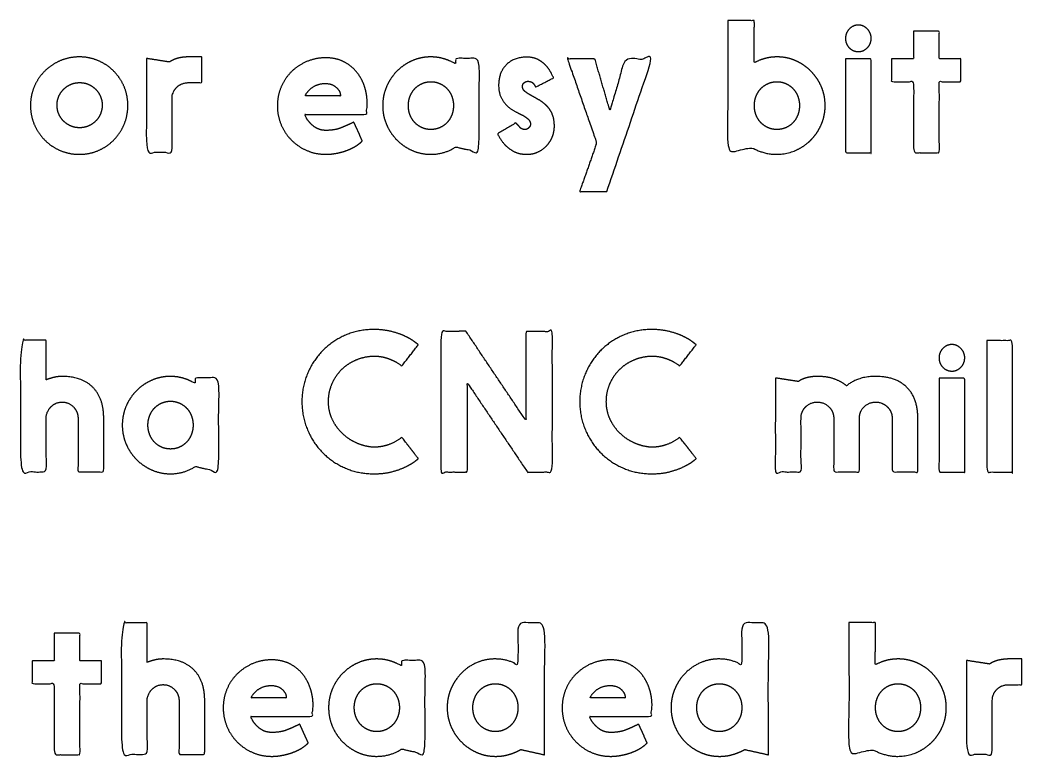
# Model space of a CAD drawing. Header units: millimetres. Extents: x 13 to 2477, y 20 to 1156.
# Drawn here: x 815.6 to 1098.7, y 944.9 to 1153 of the extents above; entities that cross this region are included whole.
import ezdxf

# ---------------------------------------------------------------- set-up
doc = ezdxf.new("R2010")
doc.units = ezdxf.units.MM
doc.header["$MEASUREMENT"] = 0
doc.layers.add('Work layer', color=254, linetype='Continuous', true_color=0xdddddd)

msp = doc.modelspace()

# ---------------------------------------------------------------- linework, layer by layer
at = {"layer": 'Work layer'}
for points, knots in [([(1015.6, 1152.85), (1019.35, 1152.85), (1023.1, 1152.85), (1023.08, 1146.89), (1023.05, 1140.93), (1024.47, 1141.71), (1026.09, 1142.15), (1027.72, 1142.6), (1029.56, 1142.6), (1032.34, 1142.6), (1034.81, 1141.51), (1037.27, 1140.41), (1039.11, 1138.55), (1040.95, 1136.68), (1042.03, 1134.18), (1043.1, 1131.67), (1043.1, 1128.85), (1043.1, 1126.02), (1042.01, 1123.52), (1040.93, 1121.01), (1039.07, 1119.15), (1037.21, 1117.28), (1034.71, 1116.19), (1032.22, 1115.1), (1029.41, 1115.1), (1027.34, 1115.1), (1025.53, 1115.66), (1023.72, 1116.22), (1022.29, 1117.02), (1018.95, 1116.27), (1015.6, 1115.52), (1015.6, 1134.19), (1015.6, 1152.85)], [0, 0, 0, 1, 1, 2, 2, 3, 3, 4, 4, 5, 5, 6, 6, 7, 7, 8, 8, 9, 9, 10, 10, 11, 11, 12, 12, 13, 13, 14, 14, 15, 15, 16, 16, 16]), ([(1048.85, 1147.88), (1048.85, 1149.35), (1049.91, 1150.48), (1050.97, 1151.6), (1052.51, 1151.6), (1053.93, 1151.6), (1055.02, 1150.48), (1056.1, 1149.35), (1056.1, 1147.88), (1056.1, 1146.29), (1055.02, 1145.19), (1053.93, 1144.1), (1052.51, 1144.1), (1050.97, 1144.1), (1049.91, 1145.19), (1048.85, 1146.29), (1048.85, 1147.88)], [0, 0, 0, 1, 1, 2, 2, 3, 3, 4, 4, 5, 5, 6, 6, 7, 7, 8, 8, 8]), ([(1068.1, 1149.85), (1071.73, 1149.85), (1075.35, 1149.85), (1075.35, 1145.97), (1075.35, 1142.1), (1078.4, 1142.1), (1081.45, 1142.1), (1081.45, 1138.85), (1081.45, 1135.6), (1078.4, 1135.6), (1075.35, 1135.6), (1075.35, 1125.58), (1075.35, 1115.56), (1071.73, 1115.56), (1068.1, 1115.56), (1068.1, 1125.58), (1068.1, 1135.6), (1064.98, 1135.6), (1061.85, 1135.6), (1061.85, 1138.85), (1061.85, 1142.1), (1064.98, 1142.1), (1068.1, 1142.1), (1068.1, 1145.97), (1068.1, 1149.85)], [0, 0, 0, 1, 1, 2, 2, 3, 3, 4, 4, 5, 5, 6, 6, 7, 7, 8, 8, 9, 9, 10, 10, 11, 11, 12, 12, 12]), ([(818.6, 1128.9), (818.6, 1131.73), (819.67, 1134.23), (820.74, 1136.74), (822.63, 1138.6), (824.52, 1140.47), (827.02, 1141.53), (829.53, 1142.6), (832.41, 1142.6), (835.23, 1142.6), (837.74, 1141.53), (840.24, 1140.47), (842.1, 1138.6), (843.97, 1136.74), (845.04, 1134.23), (846.1, 1131.73), (846.1, 1128.9), (846.1, 1126.02), (845.04, 1123.52), (843.97, 1121.01), (842.1, 1119.12), (840.24, 1117.23), (837.74, 1116.16), (835.23, 1115.1), (832.41, 1115.1), (829.53, 1115.1), (827.02, 1116.16), (824.52, 1117.23), (822.63, 1119.12), (820.74, 1121.01), (819.67, 1123.52), (818.6, 1126.02), (818.6, 1128.9)], [0, 0, 0, 1, 1, 2, 2, 3, 3, 4, 4, 5, 5, 6, 6, 7, 7, 8, 8, 9, 9, 10, 10, 11, 11, 12, 12, 13, 13, 14, 14, 15, 15, 16, 16, 16]), ([(851.35, 1142.17), (854.6, 1141.67), (857.86, 1141.16), (859.03, 1141.96), (860.43, 1142.28), (861.84, 1142.6), (863.22, 1142.6), (865.1, 1142.6), (866.98, 1142.6), (866.98, 1138.97), (866.98, 1135.34), (865.1, 1135.34), (863.22, 1135.34), (861.36, 1135.34), (860.03, 1134.14), (858.71, 1132.95), (858.6, 1131.09), (858.6, 1123.38), (858.6, 1115.67), (854.98, 1115.67), (851.35, 1115.67), (851.35, 1128.92), (851.35, 1142.17)], [0, 0, 0, 1, 1, 2, 2, 3, 3, 4, 4, 5, 5, 6, 6, 7, 7, 8, 8, 9, 9, 10, 10, 11, 11, 11]), ([(902.06, 1121.85), (904.56, 1121.85), (906.38, 1122.59), (908.21, 1123.33), (909.59, 1124.02), (909.78, 1124.1), (909.96, 1124.18), (911.15, 1121.53), (912.34, 1118.87), (911.39, 1117.91), (910.12, 1117.2), (908.85, 1116.48), (907.5, 1116.03), (906.15, 1115.57), (904.74, 1115.34), (903.34, 1115.1), (902.06, 1115.1), (899.2, 1115.1), (896.71, 1116.16), (894.22, 1117.22), (892.34, 1119.09), (890.46, 1120.97), (889.4, 1123.46), (888.34, 1125.95), (888.34, 1128.8), (888.34, 1131.61), (889.4, 1134.09), (890.46, 1136.58), (892.31, 1138.41), (894.17, 1140.23), (896.66, 1141.29), (899.15, 1142.35), (901.96, 1142.35), (905.03, 1142.35), (907.26, 1141.16), (909.49, 1139.97), (910.92, 1138.12), (912.34, 1136.27), (913.03, 1134.03), (913.72, 1131.79), (913.72, 1129.62), (913.72, 1127.93), (913.3, 1126.35), (904.82, 1126.35), (896.34, 1126.35), (896.18, 1126.35), (896.18, 1126.05), (896.92, 1124.37), (898.49, 1123.11), (900.05, 1121.85), (902.06, 1121.85)], [0, 0, 0, 1, 1, 2, 2, 3, 3, 4, 4, 5, 5, 6, 6, 7, 7, 8, 8, 9, 9, 10, 10, 11, 11, 12, 12, 13, 13, 14, 14, 15, 15, 16, 16, 17, 17, 18, 18, 19, 19, 20, 20, 21, 21, 22, 22, 23, 23, 24, 24, 25, 25, 25]), ([(918.1, 1128.85), (918.1, 1131.67), (919.18, 1134.18), (920.26, 1136.68), (922.09, 1138.55), (923.93, 1140.41), (926.4, 1141.51), (928.87, 1142.6), (931.65, 1142.6), (933.59, 1142.6), (935.38, 1142.08), (937.17, 1141.56), (938.69, 1140.61), (938.72, 1141.41), (938.74, 1142.2), (942.05, 1142.2), (945.35, 1142.2), (945.35, 1128.9), (945.35, 1115.6), (942.06, 1116.39), (938.76, 1117.19), (935.6, 1115.1), (931.7, 1115.1), (928.91, 1115.1), (926.43, 1116.19), (923.95, 1117.28), (922.11, 1119.15), (920.26, 1121.01), (919.18, 1123.52), (918.1, 1126.02), (918.1, 1128.85)], [0, 0, 0, 1, 1, 2, 2, 3, 3, 4, 4, 5, 5, 6, 6, 7, 7, 8, 8, 9, 9, 10, 10, 11, 11, 12, 12, 13, 13, 14, 14, 15, 15, 15]), ([(955.66, 1123.95), (956.36, 1123.37), (956.84, 1122.74), (957.33, 1122.1), (958.35, 1122.1), (958.83, 1122.1), (959.34, 1122.55), (959.85, 1123), (959.85, 1123.64), (959.85, 1124.54), (958.99, 1125.23), (958.13, 1125.91), (957.35, 1126.29), (957.03, 1126.39), (956.87, 1126.5), (956.12, 1126.87), (955.1, 1127.42), (954.08, 1127.98), (953.14, 1128.91), (952.2, 1129.84), (951.52, 1131.22), (950.85, 1132.59), (950.85, 1134.56), (950.85, 1138.21), (953.02, 1140.39), (955.19, 1142.56), (958.93, 1142.56), (961.04, 1142.5), (962.45, 1141.6), (963.86, 1140.7), (964.73, 1139.59), (965.7, 1138.27), (966.35, 1136.67), (963.81, 1135.38), (961.27, 1134.08), (960.99, 1134.82), (960.5, 1135.27), (960.01, 1135.72), (959.08, 1135.72), (958.59, 1135.72), (958.09, 1135.32), (957.6, 1134.93), (957.6, 1134.29), (957.6, 1133.44), (958.26, 1132.89), (958.91, 1132.33), (959.92, 1131.77), (960.93, 1131.22), (962.1, 1130.55), (963.27, 1129.89), (964.28, 1128.94), (965.29, 1127.98), (965.95, 1126.55), (966.6, 1125.12), (966.6, 1123.06), (966.6, 1121.4), (965.98, 1119.94), (965.36, 1118.49), (964.31, 1117.41), (963.26, 1116.34), (961.86, 1115.72), (960.46, 1115.1), (958.84, 1115.1), (956.53, 1115.1), (954.97, 1116.01), (953.4, 1116.93), (952.43, 1118), (951.3, 1119.3), (950.6, 1120.91), (953.13, 1122.43), (955.66, 1123.95)], [0, 0, 0, 1, 1, 2, 2, 3, 3, 4, 4, 5, 5, 6, 6, 7, 7, 8, 8, 9, 9, 10, 10, 11, 11, 12, 12, 13, 13, 14, 14, 15, 15, 16, 16, 17, 17, 18, 18, 19, 19, 20, 20, 21, 21, 22, 22, 23, 23, 24, 24, 25, 25, 26, 26, 27, 27, 28, 28, 29, 29, 30, 30, 31, 31, 32, 32, 33, 33, 34, 34, 35, 35, 35]), ([(981.42, 1104.6), (977.58, 1104.6), (973.74, 1104.6), (976.07, 1111.22), (978.4, 1117.85), (978.45, 1118.01), (978.45, 1118.33), (978.45, 1118.59), (978.4, 1118.75), (974.34, 1130.41), (970.29, 1142.07), (974.16, 1142.07), (978.03, 1142.07), (980.1, 1134.97), (982.17, 1127.87), (982.22, 1127.81), (982.22, 1127.76), (982.22, 1127.66), (982.27, 1127.66), (982.32, 1127.71), (982.38, 1127.76), (982.38, 1127.81), (982.43, 1127.87), (984.5, 1134.97), (986.56, 1142.07), (990.38, 1142.07), (994.2, 1142.07), (987.81, 1123.33), (981.42, 1104.6)], [0, 0, 0, 1, 1, 2, 2, 3, 3, 4, 4, 5, 5, 6, 6, 7, 7, 8, 8, 9, 9, 10, 10, 11, 11, 12, 12, 13, 13, 14, 14, 14]), ([(1048.85, 1142.1), (1052.48, 1142.1), (1056.1, 1142.1), (1056.1, 1128.82), (1056.1, 1115.54), (1052.48, 1115.54), (1048.85, 1115.54), (1048.85, 1128.82), (1048.85, 1142.1)], [0, 0, 0, 1, 1, 2, 2, 3, 3, 4, 4, 4]), ([(826.1, 1129), (826.1, 1127.63), (826.6, 1126.48), (827.1, 1125.32), (827.96, 1124.46), (828.83, 1123.59), (829.98, 1123.1), (831.14, 1122.6), (832.51, 1122.6), (833.82, 1122.6), (834.97, 1123.1), (836.13, 1123.59), (836.99, 1124.46), (837.86, 1125.32), (838.35, 1126.48), (838.85, 1127.63), (838.85, 1129), (838.85, 1130.31), (838.35, 1131.47), (837.86, 1132.62), (836.99, 1133.49), (836.13, 1134.35), (834.97, 1134.85), (833.82, 1135.35), (832.51, 1135.35), (831.14, 1135.35), (829.98, 1134.85), (828.83, 1134.35), (827.96, 1133.49), (827.1, 1132.62), (826.6, 1131.47), (826.1, 1130.31), (826.1, 1129)], [0, 0, 0, 1, 1, 2, 2, 3, 3, 4, 4, 5, 5, 6, 6, 7, 7, 8, 8, 9, 9, 10, 10, 11, 11, 12, 12, 13, 13, 14, 14, 15, 15, 16, 16, 16]), ([(901.9, 1135.1), (900.05, 1135.1), (898.59, 1134.22), (897.13, 1133.35), (896.34, 1131.91), (896.34, 1131.86), (896.31, 1131.83), (896.29, 1131.81), (896.29, 1131.75), (896.29, 1131.6), (896.5, 1131.6), (901.21, 1131.6), (905.93, 1131.6), (906.15, 1131.6), (906.15, 1131.7), (906.15, 1132.99), (904.95, 1134.04), (903.76, 1135.1), (901.9, 1135.1)], [0, 0, 0, 1, 1, 2, 2, 3, 3, 4, 4, 5, 5, 6, 6, 7, 7, 8, 8, 9, 9, 9]), ([(925.35, 1128.85), (925.35, 1127.43), (925.84, 1126.18), (926.34, 1124.93), (927.19, 1124.03), (928.05, 1123.13), (929.21, 1122.62), (930.38, 1122.1), (931.73, 1122.1), (933.08, 1122.1), (934.24, 1122.62), (935.41, 1123.13), (936.26, 1124.03), (937.12, 1124.93), (937.61, 1126.18), (938.1, 1127.43), (938.1, 1128.85), (938.1, 1130.26), (937.61, 1131.51), (937.12, 1132.77), (936.26, 1133.66), (935.41, 1134.56), (934.24, 1135.08), (933.08, 1135.6), (931.73, 1135.6), (930.38, 1135.6), (929.21, 1135.08), (928.05, 1134.56), (927.19, 1133.66), (926.34, 1132.77), (925.84, 1131.51), (925.35, 1130.26), (925.35, 1128.85)], [0, 0, 0, 1, 1, 2, 2, 3, 3, 4, 4, 5, 5, 6, 6, 7, 7, 8, 8, 9, 9, 10, 10, 11, 11, 12, 12, 13, 13, 14, 14, 15, 15, 16, 16, 16]), ([(1035.85, 1128.85), (1035.85, 1130.26), (1035.36, 1131.51), (1034.87, 1132.77), (1034.01, 1133.66), (1033.16, 1134.56), (1031.99, 1135.08), (1030.83, 1135.6), (1029.48, 1135.6), (1028.13, 1135.6), (1026.96, 1135.08), (1025.8, 1134.56), (1024.94, 1133.66), (1024.09, 1132.77), (1023.59, 1131.51), (1023.1, 1130.26), (1023.1, 1128.85), (1023.1, 1127.43), (1023.59, 1126.18), (1024.09, 1124.93), (1024.94, 1124.03), (1025.8, 1123.13), (1026.96, 1122.62), (1028.13, 1122.1), (1029.48, 1122.1), (1030.83, 1122.1), (1031.99, 1122.62), (1033.16, 1123.13), (1034.01, 1124.03), (1034.87, 1124.93), (1035.36, 1126.18), (1035.85, 1127.43), (1035.85, 1128.85)], [0, 0, 0, 1, 1, 2, 2, 3, 3, 4, 4, 5, 5, 6, 6, 7, 7, 8, 8, 9, 9, 10, 10, 11, 11, 12, 12, 13, 13, 14, 14, 15, 15, 16, 16, 16]), ([(915.5, 1058.12), (912.8, 1058.01), (910.47, 1056.99), (908.13, 1055.97), (906.44, 1054.25), (904.74, 1052.54), (903.76, 1050.23), (902.78, 1047.92), (902.78, 1045.24), (902.78, 1042.56), (903.84, 1040.28), (904.9, 1038), (906.68, 1036.28), (908.45, 1034.56), (910.76, 1033.55), (913.06, 1032.53), (915.5, 1032.37), (917.78, 1032.37), (919.82, 1033.11), (921.86, 1033.85), (923.5, 1035.17), (925.84, 1032.17), (928.17, 1029.17), (927.9, 1028.9), (926.98, 1028.22), (926.05, 1027.54), (924.46, 1026.78), (922.87, 1026.02), (920.64, 1025.44), (918.41, 1024.87), (915.5, 1024.87), (911.26, 1024.87), (907.58, 1026.46), (903.9, 1028.06), (901.16, 1030.82), (898.43, 1033.59), (896.86, 1037.29), (895.28, 1040.98), (895.28, 1045.24), (895.28, 1049.44), (896.86, 1053.17), (898.43, 1056.89), (901.16, 1059.66), (903.9, 1062.42), (907.58, 1064.02), (911.26, 1065.62), (915.5, 1065.62), (918.41, 1065.62), (920.64, 1065.04), (922.87, 1064.46), (924.46, 1063.7), (926.05, 1062.94), (926.98, 1062.23), (927.9, 1061.53), (928.17, 1061.31), (925.84, 1058.31), (923.5, 1055.31), (921.86, 1056.63), (919.82, 1057.37), (917.78, 1058.12), (915.5, 1058.12)], [0, 0, 0, 1, 1, 2, 2, 3, 3, 4, 4, 5, 5, 6, 6, 7, 7, 8, 8, 9, 9, 10, 10, 11, 11, 12, 12, 13, 13, 14, 14, 15, 15, 16, 16, 17, 17, 18, 18, 19, 19, 20, 20, 21, 21, 22, 22, 23, 23, 24, 24, 25, 25, 26, 26, 27, 27, 28, 28, 29, 29, 30, 30, 30]), ([(941.61, 1065.12), (950.07, 1052.53), (958.53, 1039.94), (958.53, 1043.01), (958.53, 1046.09), (958.53, 1055.57), (958.53, 1065.06), (962.28, 1065.06), (966.03, 1065.06), (966.03, 1045.21), (966.03, 1025.37), (962.52, 1025.37), (959, 1025.37), (950.52, 1037.95), (942.03, 1050.54), (942.03, 1047.47), (942.03, 1044.39), (942.03, 1034.88), (942.03, 1025.37), (938.28, 1025.37), (934.53, 1025.37), (934.53, 1045.21), (934.53, 1065.06), (938.07, 1065.09), (941.61, 1065.12)], [0, 0, 0, 1, 1, 2, 2, 3, 3, 4, 4, 5, 5, 6, 6, 7, 7, 8, 8, 9, 9, 10, 10, 11, 11, 12, 12, 12]), ([(994, 1058.12), (991.3, 1058.01), (988.97, 1056.99), (986.63, 1055.97), (984.94, 1054.25), (983.24, 1052.54), (982.26, 1050.23), (981.28, 1047.92), (981.28, 1045.24), (981.28, 1042.56), (982.34, 1040.28), (983.4, 1038), (985.18, 1036.28), (986.95, 1034.56), (989.26, 1033.55), (991.56, 1032.53), (994, 1032.37), (996.28, 1032.37), (998.32, 1033.11), (1000.36, 1033.85), (1002, 1035.17), (1004.34, 1032.17), (1006.67, 1029.17), (1006.4, 1028.9), (1005.48, 1028.22), (1004.55, 1027.54), (1002.96, 1026.78), (1001.37, 1026.02), (999.14, 1025.44), (996.91, 1024.87), (994, 1024.87), (989.76, 1024.87), (986.08, 1026.46), (982.4, 1028.06), (979.66, 1030.82), (976.93, 1033.59), (975.36, 1037.29), (973.78, 1040.98), (973.78, 1045.24), (973.78, 1049.44), (975.36, 1053.17), (976.93, 1056.89), (979.66, 1059.66), (982.4, 1062.42), (986.08, 1064.02), (989.76, 1065.62), (994, 1065.62), (996.91, 1065.62), (999.14, 1065.04), (1001.37, 1064.46), (1002.96, 1063.7), (1004.55, 1062.94), (1005.48, 1062.23), (1006.4, 1061.53), (1006.67, 1061.31), (1004.34, 1058.31), (1002, 1055.31), (1000.36, 1056.63), (998.32, 1057.37), (996.28, 1058.12), (994, 1058.12)], [0, 0, 0, 1, 1, 2, 2, 3, 3, 4, 4, 5, 5, 6, 6, 7, 7, 8, 8, 9, 9, 10, 10, 11, 11, 12, 12, 13, 13, 14, 14, 15, 15, 16, 16, 17, 17, 18, 18, 19, 19, 20, 20, 21, 21, 22, 22, 23, 23, 24, 24, 25, 25, 26, 26, 27, 27, 28, 28, 29, 29, 30, 30, 30]), ([(823.03, 1051.4), (824.08, 1051.83), (825.21, 1052.1), (826.34, 1052.37), (827.56, 1052.37), (833.13, 1052.37), (836.21, 1049.3), (839.28, 1046.24), (839.28, 1040.61), (839.28, 1033.01), (839.28, 1025.4), (835.66, 1025.4), (832.03, 1025.4), (832.03, 1032.95), (832.03, 1040.51), (832.03, 1042.41), (830.71, 1043.76), (829.4, 1045.12), (827.53, 1045.12), (825.67, 1045.12), (824.35, 1043.76), (823.03, 1042.41), (823.03, 1040.51), (823.03, 1032.95), (823.03, 1025.4), (819.41, 1025.4), (815.78, 1025.4), (815.78, 1043.99), (815.78, 1062.59), (819.41, 1062.59), (823.03, 1062.59), (823.03, 1057), (823.03, 1051.4)], [0, 0, 0, 1, 1, 2, 2, 3, 3, 4, 4, 5, 5, 6, 6, 7, 7, 8, 8, 9, 9, 10, 10, 11, 11, 12, 12, 13, 13, 14, 14, 15, 15, 16, 16, 16]), ([(1088.78, 1062.47), (1092.41, 1062.47), (1096.03, 1062.47), (1096.03, 1043.92), (1096.03, 1025.37), (1092.41, 1025.37), (1088.78, 1025.37), (1088.78, 1043.92), (1088.78, 1062.47)], [0, 0, 0, 1, 1, 2, 2, 3, 3, 4, 4, 4]), ([(1075.28, 1057.64), (1075.28, 1059.12), (1076.34, 1060.24), (1077.4, 1061.37), (1078.93, 1061.37), (1080.36, 1061.37), (1081.45, 1060.24), (1082.53, 1059.12), (1082.53, 1057.64), (1082.53, 1056.06), (1081.45, 1054.96), (1080.36, 1053.87), (1078.93, 1053.87), (1077.4, 1053.87), (1076.34, 1054.96), (1075.28, 1056.06), (1075.28, 1057.64)], [0, 0, 0, 1, 1, 2, 2, 3, 3, 4, 4, 5, 5, 6, 6, 7, 7, 8, 8, 8]), ([(844.53, 1038.62), (844.53, 1041.44), (845.61, 1043.95), (846.68, 1046.45), (848.52, 1048.32), (850.36, 1050.18), (852.83, 1051.27), (855.3, 1052.37), (858.08, 1052.37), (860.02, 1052.37), (861.81, 1051.84), (863.59, 1051.32), (865.12, 1050.38), (865.15, 1051.18), (865.17, 1051.97), (868.48, 1051.97), (871.78, 1051.97), (871.78, 1038.67), (871.78, 1025.37), (868.49, 1026.16), (865.19, 1026.96), (862.03, 1024.87), (858.13, 1024.87), (855.34, 1024.87), (852.86, 1025.96), (850.38, 1027.05), (848.54, 1028.91), (846.69, 1030.78), (845.61, 1033.29), (844.53, 1035.79), (844.53, 1038.62)], [0, 0, 0, 1, 1, 2, 2, 3, 3, 4, 4, 5, 5, 6, 6, 7, 7, 8, 8, 9, 9, 10, 10, 11, 11, 12, 12, 13, 13, 14, 14, 15, 15, 15]), ([(1029.03, 1051.94), (1032.28, 1051.43), (1035.53, 1050.93), (1036.7, 1051.73), (1038.11, 1052.05), (1039.52, 1052.37), (1040.9, 1052.37), (1043.51, 1052.37), (1045.56, 1051.68), (1047.61, 1050.99), (1049.16, 1049.71), (1052.3, 1052.37), (1057.41, 1052.37), (1063.05, 1052.37), (1066.17, 1049.3), (1069.28, 1046.24), (1069.28, 1040.61), (1069.28, 1033.01), (1069.28, 1025.4), (1065.66, 1025.4), (1062.03, 1025.4), (1062.03, 1032.95), (1062.03, 1040.51), (1062.03, 1042.41), (1060.68, 1043.76), (1059.32, 1045.12), (1057.41, 1045.12), (1055.55, 1045.12), (1054.22, 1043.9), (1052.89, 1042.68), (1052.78, 1040.82), (1052.78, 1033.11), (1052.78, 1025.4), (1049.16, 1025.4), (1045.53, 1025.4), (1045.53, 1032.95), (1045.53, 1040.51), (1045.53, 1042.41), (1044.18, 1043.76), (1042.82, 1045.12), (1040.91, 1045.12), (1039.05, 1045.12), (1037.72, 1043.9), (1036.39, 1042.68), (1036.28, 1040.82), (1036.28, 1033.11), (1036.28, 1025.4), (1032.66, 1025.4), (1029.03, 1025.4), (1029.03, 1038.67), (1029.03, 1051.94)], [0, 0, 0, 1, 1, 2, 2, 3, 3, 4, 4, 5, 5, 6, 6, 7, 7, 8, 8, 9, 9, 10, 10, 11, 11, 12, 12, 13, 13, 14, 14, 15, 15, 16, 16, 17, 17, 18, 18, 19, 19, 20, 20, 21, 21, 22, 22, 23, 23, 24, 24, 25, 25, 25]), ([(1075.28, 1051.87), (1078.91, 1051.87), (1082.53, 1051.87), (1082.53, 1038.59), (1082.53, 1025.31), (1078.91, 1025.31), (1075.28, 1025.31), (1075.28, 1038.59), (1075.28, 1051.87)], [0, 0, 0, 1, 1, 2, 2, 3, 3, 4, 4, 4]), ([(851.78, 1038.62), (851.78, 1037.2), (852.27, 1035.95), (852.77, 1034.7), (853.62, 1033.8), (854.48, 1032.9), (855.64, 1032.38), (856.81, 1031.87), (858.16, 1031.87), (859.5, 1031.87), (860.67, 1032.38), (861.84, 1032.9), (862.69, 1033.8), (863.55, 1034.7), (864.04, 1035.95), (864.53, 1037.2), (864.53, 1038.62), (864.53, 1040.03), (864.04, 1041.28), (863.55, 1042.53), (862.69, 1043.43), (861.84, 1044.33), (860.67, 1044.85), (859.5, 1045.37), (858.16, 1045.37), (856.81, 1045.37), (855.64, 1044.85), (854.48, 1044.33), (853.62, 1043.43), (852.77, 1042.53), (852.27, 1041.28), (851.78, 1040.03), (851.78, 1038.62)], [0, 0, 0, 1, 1, 2, 2, 3, 3, 4, 4, 5, 5, 6, 6, 7, 7, 8, 8, 9, 9, 10, 10, 11, 11, 12, 12, 13, 13, 14, 14, 15, 15, 16, 16, 16]), ([(851.57, 971.61), (852.62, 972.04), (853.75, 972.3), (854.88, 972.57), (856.09, 972.57), (861.67, 972.57), (864.74, 969.51), (867.82, 966.44), (867.82, 960.82), (867.82, 953.21), (867.82, 945.61), (864.19, 945.61), (860.57, 945.61), (860.57, 953.16), (860.57, 960.71), (860.57, 962.62), (859.25, 963.97), (857.93, 965.32), (856.07, 965.32), (854.21, 965.32), (852.89, 963.97), (851.57, 962.62), (851.57, 960.71), (851.57, 953.16), (851.57, 945.61), (847.94, 945.61), (844.32, 945.61), (844.32, 964.2), (844.32, 982.79), (847.94, 982.79), (851.57, 982.79), (851.57, 977.2), (851.57, 971.61)], [0, 0, 0, 1, 1, 2, 2, 3, 3, 4, 4, 5, 5, 6, 6, 7, 7, 8, 8, 9, 9, 10, 10, 11, 11, 12, 12, 13, 13, 14, 14, 15, 15, 16, 16, 16]), ([(963.82, 945.5), (960.48, 946.25), (957.13, 946.99), (955.7, 946.19), (953.89, 945.63), (952.08, 945.07), (950.01, 945.07), (947.2, 945.07), (944.71, 946.16), (942.21, 947.26), (940.35, 949.12), (938.5, 950.99), (937.41, 953.49), (936.32, 956), (936.32, 958.82), (936.32, 961.65), (937.39, 964.15), (938.47, 966.66), (940.3, 968.52), (942.13, 970.39), (944.59, 971.48), (947.05, 972.57), (949.83, 972.57), (951.66, 972.57), (953.28, 972.13), (954.91, 971.69), (956.32, 970.9), (956.32, 976.84), (956.32, 982.78), (960.07, 982.78), (963.82, 982.78), (963.82, 964.14), (963.82, 945.5)], [0, 0, 0, 1, 1, 2, 2, 3, 3, 4, 4, 5, 5, 6, 6, 7, 7, 8, 8, 9, 9, 10, 10, 11, 11, 12, 12, 13, 13, 14, 14, 15, 15, 16, 16, 16]), ([(1027.07, 945.5), (1023.73, 946.25), (1020.38, 946.99), (1018.95, 946.19), (1017.14, 945.63), (1015.33, 945.07), (1013.26, 945.07), (1010.45, 945.07), (1007.96, 946.16), (1005.46, 947.26), (1003.6, 949.12), (1001.75, 950.99), (1000.66, 953.49), (999.57, 956), (999.57, 958.82), (999.57, 961.65), (1000.64, 964.15), (1001.72, 966.66), (1003.55, 968.52), (1005.38, 970.39), (1007.84, 971.48), (1010.3, 972.57), (1013.08, 972.57), (1014.91, 972.57), (1016.53, 972.13), (1018.16, 971.69), (1019.57, 970.9), (1019.57, 976.84), (1019.57, 982.78), (1023.32, 982.78), (1027.07, 982.78), (1027.07, 964.14), (1027.07, 945.5)], [0, 0, 0, 1, 1, 2, 2, 3, 3, 4, 4, 5, 5, 6, 6, 7, 7, 8, 8, 9, 9, 10, 10, 11, 11, 12, 12, 13, 13, 14, 14, 15, 15, 16, 16, 16]), ([(1049.82, 982.83), (1053.57, 982.83), (1057.32, 982.83), (1057.29, 976.86), (1057.26, 970.9), (1058.68, 971.69), (1060.31, 972.13), (1061.94, 972.57), (1063.78, 972.57), (1066.56, 972.57), (1069.02, 971.48), (1071.49, 970.39), (1073.33, 968.52), (1075.17, 966.66), (1076.24, 964.15), (1077.32, 961.65), (1077.32, 958.82), (1077.32, 956), (1076.23, 953.49), (1075.14, 950.99), (1073.28, 949.12), (1071.42, 947.26), (1068.93, 946.16), (1066.44, 945.07), (1063.62, 945.07), (1061.55, 945.07), (1059.75, 945.63), (1057.94, 946.19), (1056.51, 946.99), (1053.16, 946.25), (1049.82, 945.5), (1049.82, 964.16), (1049.82, 982.83)], [0, 0, 0, 1, 1, 2, 2, 3, 3, 4, 4, 5, 5, 6, 6, 7, 7, 8, 8, 9, 9, 10, 10, 11, 11, 12, 12, 13, 13, 14, 14, 15, 15, 16, 16, 16]), ([(825.32, 979.82), (828.94, 979.82), (832.57, 979.82), (832.57, 975.95), (832.57, 972.07), (835.62, 972.07), (838.66, 972.07), (838.66, 968.82), (838.66, 965.57), (835.62, 965.57), (832.57, 965.57), (832.57, 955.55), (832.57, 945.54), (828.94, 945.54), (825.32, 945.54), (825.32, 955.55), (825.32, 965.57), (822.19, 965.57), (819.07, 965.57), (819.07, 968.82), (819.07, 972.07), (822.19, 972.07), (825.32, 972.07), (825.32, 975.95), (825.32, 979.82)], [0, 0, 0, 1, 1, 2, 2, 3, 3, 4, 4, 5, 5, 6, 6, 7, 7, 8, 8, 9, 9, 10, 10, 11, 11, 12, 12, 12]), ([(886.78, 951.82), (889.27, 951.82), (891.1, 952.56), (892.93, 953.3), (894.31, 953.99), (894.49, 954.07), (894.68, 954.15), (895.87, 951.5), (897.06, 948.85), (896.11, 947.89), (894.84, 947.17), (893.57, 946.45), (892.21, 946), (890.86, 945.55), (889.46, 945.31), (888.05, 945.07), (886.78, 945.07), (883.92, 945.07), (881.43, 946.13), (878.94, 947.19), (877.06, 949.07), (875.17, 950.95), (874.11, 953.43), (873.05, 955.92), (873.05, 958.78), (873.05, 961.58), (874.11, 964.07), (875.17, 966.56), (877.03, 968.38), (878.88, 970.2), (881.37, 971.26), (883.87, 972.32), (886.67, 972.32), (889.75, 972.32), (891.98, 971.13), (894.2, 969.95), (895.63, 968.1), (897.06, 966.25), (897.75, 964), (898.44, 961.76), (898.44, 959.6), (898.44, 957.91), (898.01, 956.32), (889.54, 956.32), (881.06, 956.32), (880.9, 956.32), (880.9, 956.03), (881.64, 954.35), (883.2, 953.08), (884.76, 951.82), (886.78, 951.82)], [0, 0, 0, 1, 1, 2, 2, 3, 3, 4, 4, 5, 5, 6, 6, 7, 7, 8, 8, 9, 9, 10, 10, 11, 11, 12, 12, 13, 13, 14, 14, 15, 15, 16, 16, 17, 17, 18, 18, 19, 19, 20, 20, 21, 21, 22, 22, 23, 23, 24, 24, 25, 25, 25]), ([(902.82, 958.82), (902.82, 961.65), (903.9, 964.15), (904.97, 966.66), (906.81, 968.52), (908.65, 970.39), (911.12, 971.48), (913.58, 972.57), (916.37, 972.57), (918.31, 972.57), (920.1, 972.05), (921.88, 971.53), (923.41, 970.59), (923.43, 971.38), (923.46, 972.18), (926.76, 972.18), (930.07, 972.18), (930.07, 958.87), (930.07, 945.57), (926.77, 946.37), (923.48, 947.16), (920.32, 945.07), (916.42, 945.07), (913.62, 945.07), (911.15, 946.16), (908.67, 947.26), (906.83, 949.12), (904.98, 950.99), (903.9, 953.49), (902.82, 956), (902.82, 958.82)], [0, 0, 0, 1, 1, 2, 2, 3, 3, 4, 4, 5, 5, 6, 6, 7, 7, 8, 8, 9, 9, 10, 10, 11, 11, 12, 12, 13, 13, 14, 14, 15, 15, 15]), ([(982.53, 951.82), (985.02, 951.82), (986.85, 952.56), (988.68, 953.3), (990.06, 953.99), (990.24, 954.07), (990.43, 954.15), (991.62, 951.5), (992.81, 948.85), (991.86, 947.89), (990.59, 947.17), (989.32, 946.45), (987.96, 946), (986.61, 945.55), (985.21, 945.31), (983.8, 945.07), (982.53, 945.07), (979.67, 945.07), (977.18, 946.13), (974.69, 947.19), (972.81, 949.07), (970.92, 950.95), (969.86, 953.43), (968.8, 955.92), (968.8, 958.78), (968.8, 961.58), (969.86, 964.07), (970.92, 966.56), (972.78, 968.38), (974.63, 970.2), (977.12, 971.26), (979.62, 972.32), (982.42, 972.32), (985.5, 972.32), (987.73, 971.13), (989.95, 969.95), (991.38, 968.1), (992.81, 966.25), (993.5, 964), (994.19, 961.76), (994.19, 959.6), (994.19, 957.91), (993.76, 956.32), (985.29, 956.32), (976.81, 956.32), (976.65, 956.32), (976.65, 956.03), (977.39, 954.35), (978.95, 953.08), (980.51, 951.82), (982.53, 951.82)], [0, 0, 0, 1, 1, 2, 2, 3, 3, 4, 4, 5, 5, 6, 6, 7, 7, 8, 8, 9, 9, 10, 10, 11, 11, 12, 12, 13, 13, 14, 14, 15, 15, 16, 16, 17, 17, 18, 18, 19, 19, 20, 20, 21, 21, 22, 22, 23, 23, 24, 24, 25, 25, 25]), ([(1083.07, 972.15), (1086.32, 971.64), (1089.57, 971.14), (1090.75, 971.94), (1092.15, 972.25), (1093.55, 972.57), (1094.93, 972.57), (1096.81, 972.57), (1098.69, 972.57), (1098.69, 968.94), (1098.69, 965.31), (1096.81, 965.31), (1094.93, 965.31), (1093.08, 965.31), (1091.75, 964.12), (1090.42, 962.92), (1090.32, 961.07), (1090.32, 953.36), (1090.32, 945.65), (1086.69, 945.65), (1083.07, 945.65), (1083.07, 958.9), (1083.07, 972.15)], [0, 0, 0, 1, 1, 2, 2, 3, 3, 4, 4, 5, 5, 6, 6, 7, 7, 8, 8, 9, 9, 10, 10, 11, 11, 11]), ([(910.07, 958.82), (910.07, 957.41), (910.56, 956.16), (911.05, 954.9), (911.91, 954.01), (912.76, 953.11), (913.93, 952.59), (915.1, 952.07), (916.44, 952.07), (917.79, 952.07), (918.96, 952.59), (920.12, 953.11), (920.98, 954.01), (921.83, 954.9), (922.33, 956.16), (922.82, 957.41), (922.82, 958.82), (922.82, 960.24), (922.33, 961.49), (921.83, 962.74), (920.98, 963.64), (920.12, 964.54), (918.96, 965.05), (917.79, 965.57), (916.44, 965.57), (915.1, 965.57), (913.93, 965.05), (912.76, 964.54), (911.91, 963.64), (911.05, 962.74), (910.56, 961.49), (910.07, 960.24), (910.07, 958.82)], [0, 0, 0, 1, 1, 2, 2, 3, 3, 4, 4, 5, 5, 6, 6, 7, 7, 8, 8, 9, 9, 10, 10, 11, 11, 12, 12, 13, 13, 14, 14, 15, 15, 16, 16, 16]), ([(943.57, 958.82), (943.57, 957.41), (944.06, 956.16), (944.55, 954.9), (945.41, 954.01), (946.26, 953.11), (947.43, 952.59), (948.6, 952.07), (949.94, 952.07), (951.29, 952.07), (952.46, 952.59), (953.62, 953.11), (954.48, 954.01), (955.33, 954.9), (955.83, 956.16), (956.32, 957.41), (956.32, 958.82), (956.32, 960.24), (955.83, 961.49), (955.33, 962.74), (954.48, 963.64), (953.62, 964.54), (952.46, 965.05), (951.29, 965.57), (949.94, 965.57), (948.6, 965.57), (947.43, 965.05), (946.26, 964.54), (945.41, 963.64), (944.55, 962.74), (944.06, 961.49), (943.57, 960.24), (943.57, 958.82)], [0, 0, 0, 1, 1, 2, 2, 3, 3, 4, 4, 5, 5, 6, 6, 7, 7, 8, 8, 9, 9, 10, 10, 11, 11, 12, 12, 13, 13, 14, 14, 15, 15, 16, 16, 16]), ([(1006.82, 958.82), (1006.82, 957.41), (1007.31, 956.16), (1007.8, 954.9), (1008.66, 954.01), (1009.51, 953.11), (1010.68, 952.59), (1011.85, 952.07), (1013.19, 952.07), (1014.54, 952.07), (1015.71, 952.59), (1016.87, 953.11), (1017.73, 954.01), (1018.58, 954.9), (1019.08, 956.16), (1019.57, 957.41), (1019.57, 958.82), (1019.57, 960.24), (1019.08, 961.49), (1018.58, 962.74), (1017.73, 963.64), (1016.87, 964.54), (1015.71, 965.05), (1014.54, 965.57), (1013.19, 965.57), (1011.85, 965.57), (1010.68, 965.05), (1009.51, 964.54), (1008.66, 963.64), (1007.8, 962.74), (1007.31, 961.49), (1006.82, 960.24), (1006.82, 958.82)], [0, 0, 0, 1, 1, 2, 2, 3, 3, 4, 4, 5, 5, 6, 6, 7, 7, 8, 8, 9, 9, 10, 10, 11, 11, 12, 12, 13, 13, 14, 14, 15, 15, 16, 16, 16]), ([(1070.07, 958.82), (1070.07, 960.24), (1069.58, 961.49), (1069.08, 962.74), (1068.23, 963.64), (1067.37, 964.54), (1066.21, 965.05), (1065.04, 965.57), (1063.69, 965.57), (1062.35, 965.57), (1061.18, 965.05), (1060.01, 964.54), (1059.16, 963.64), (1058.3, 962.74), (1057.81, 961.49), (1057.32, 960.24), (1057.32, 958.82), (1057.32, 957.41), (1057.81, 956.16), (1058.3, 954.9), (1059.16, 954.01), (1060.01, 953.11), (1061.18, 952.59), (1062.35, 952.07), (1063.69, 952.07), (1065.04, 952.07), (1066.21, 952.59), (1067.37, 953.11), (1068.23, 954.01), (1069.08, 954.9), (1069.58, 956.16), (1070.07, 957.41), (1070.07, 958.82)], [0, 0, 0, 1, 1, 2, 2, 3, 3, 4, 4, 5, 5, 6, 6, 7, 7, 8, 8, 9, 9, 10, 10, 11, 11, 12, 12, 13, 13, 14, 14, 15, 15, 16, 16, 16]), ([(886.62, 965.07), (884.76, 965.07), (883.31, 964.2), (881.85, 963.32), (881.06, 961.88), (881.06, 961.83), (881.03, 961.8), (881, 961.78), (881, 961.73), (881, 961.57), (881.21, 961.57), (885.93, 961.57), (890.65, 961.57), (890.86, 961.57), (890.86, 961.67), (890.86, 962.96), (889.67, 964.02), (888.48, 965.07), (886.62, 965.07)], [0, 0, 0, 1, 1, 2, 2, 3, 3, 4, 4, 5, 5, 6, 6, 7, 7, 8, 8, 9, 9, 9]), ([(982.37, 965.07), (980.51, 965.07), (979.06, 964.2), (977.6, 963.32), (976.81, 961.88), (976.81, 961.83), (976.78, 961.8), (976.75, 961.78), (976.75, 961.73), (976.75, 961.57), (976.96, 961.57), (981.68, 961.57), (986.4, 961.57), (986.61, 961.57), (986.61, 961.67), (986.61, 962.96), (985.42, 964.02), (984.23, 965.07), (982.37, 965.07)], [0, 0, 0, 1, 1, 2, 2, 3, 3, 4, 4, 5, 5, 6, 6, 7, 7, 8, 8, 9, 9, 9])]:
    msp.add_open_spline(points, degree=2, knots=knots, dxfattribs=at)

doc.saveas('drawing.dxf')
